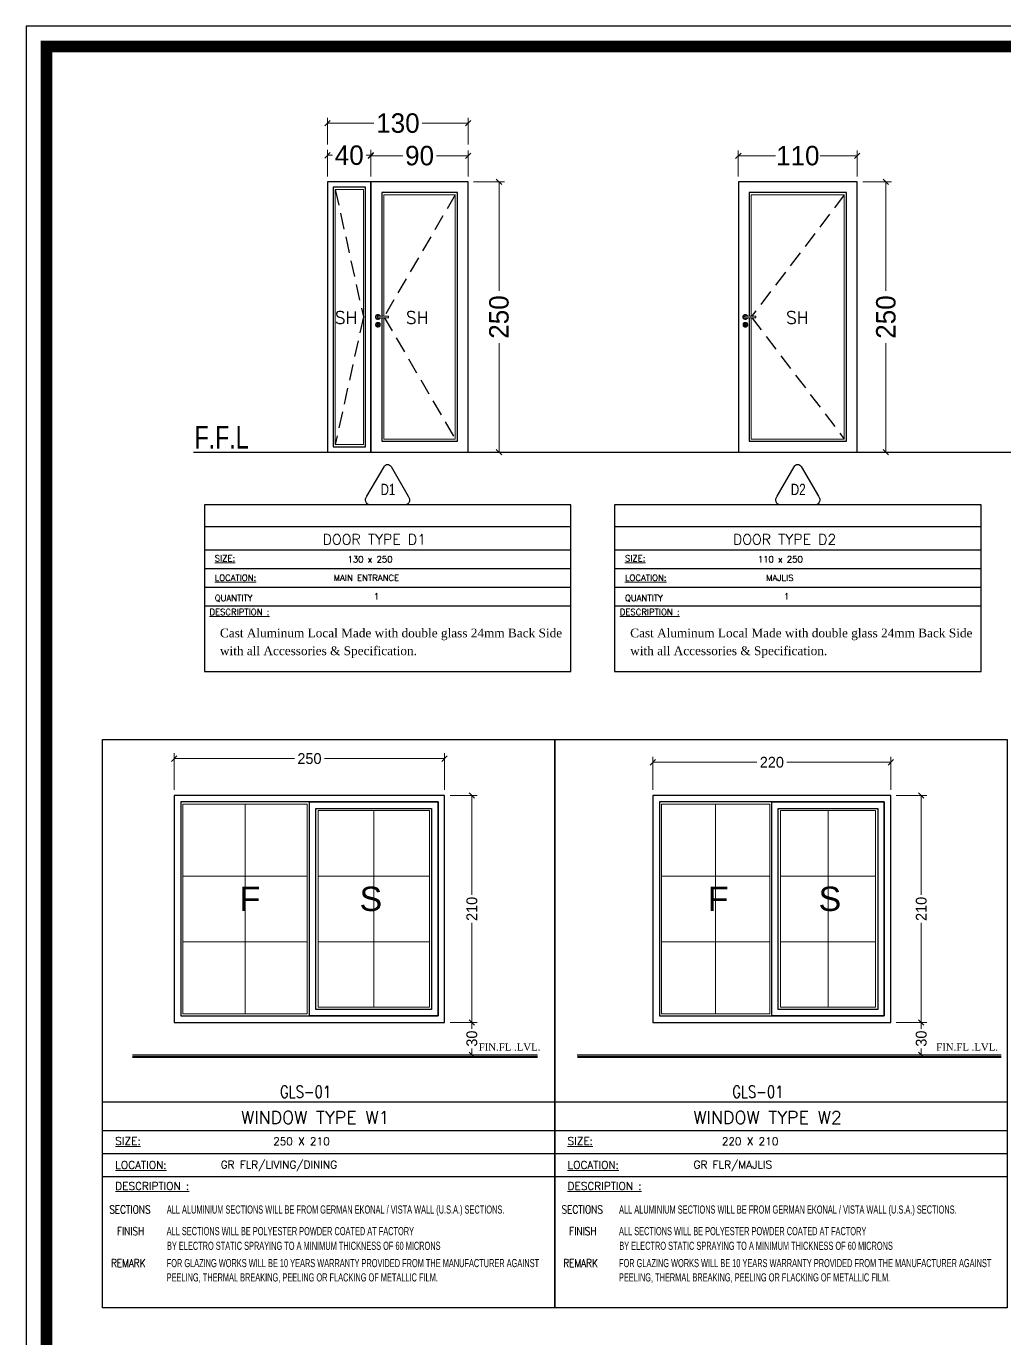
# Model space of a CAD drawing. Header units: centimetres. Extents: x 7997 to 116674, y 1017 to 13844.
# Drawn here: x 85632 to 86536, y 9558 to 10772 of the extents above; entities that cross this region are included whole.
import ezdxf
from ezdxf.enums import TextEntityAlignment as Align

# ---------------------------------------------------------------- set-up
doc = ezdxf.new("R2010")
doc.units = ezdxf.units.CM
doc.header["$LTSCALE"] = 200
doc.header["$PDMODE"] = 2
doc.linetypes.add('A-106-Typical Floor Plan$0$HIDDEN', pattern=[0.375, 0.25, -0.125])
for name, color, linetype in [('ARTIT2', 4, 'Continuous'), ('COL', 1, 'Continuous'), ('DIM', 11, 'Continuous'), ('LINE', 7, 'Continuous'), ('S1 WINDOW', 7, 'Continuous'), ('STEP', 7, 'Continuous'), ('WIN', 6, 'Continuous')]:
    doc.layers.add(name, color=color, linetype=linetype)
for name, color, linetype, lineweight in [('D-DIM', 1, 'Continuous', 18), ('HA', 251, 'Continuous', 0), ('HAT', 8, 'Continuous', 9), ('INTERIOR DIM', 3, 'Continuous', 15), ('S.STEEL', 8, 'Continuous', 18), ('TEXT', 6, 'Continuous', 18), ('WALL', 3, 'Continuous', 25), ('WINDOWS', 25, 'Continuous', 13)]:
    doc.layers.add(name, color=color, linetype=linetype, lineweight=lineweight)
doc.styles.add('ROMANC', font='romanc')
doc.styles.add('RS7', font='arial.ttf', dxfattribs={"width": 0.7})
doc.styles.get("Standard").update_dxf_attribs({"font": 'arial.ttf'})
doc.styles.add('STYLE1', font='times.ttf')
doc.styles.add('SWISS', font='swisscl.ttf')
doc.styles.add('T2', font='')
doc.styles.add('TIMES', font='times.ttf')
doc.styles.add('TITL3', font='romanc.shx', dxfattribs={"width": 0.9})
doc.styles.get('T2').set_extended_font_data('Elisia')
doc.dimstyles.new('NORMAL', dxfattribs={"dimtxt": 18, "dimasz": 5, "dimexe": 5, "dimexo": 5, "dimgap": 1, "dimtad": 0, "dimdec": 0, "dimdsep": 46, "dimtxsty": 'T2', "dimblk1": 'OBLIQUE', "dimblk2": 'OBLIQUE', "dimsah": 1, "dimcen": 0.09, "dimclrd": 4, "dimclre": 4, "dimclrt": 6, "dimadec": 0, "dimazin": 0, "dimtfac": 1, "dimtdec": 0, "dimtofl": 0, "dimtmove": 1, "dimatfit": 2, "dimldrblk": 'OPEN30', "dimfxl": 0, "dimtolj": 1, "dimtzin": 0, "dimlwd": 5, "dimlwe": 5, "dimarcsym": 0})
doc.dimstyles.new('NORMAL-1', dxfattribs={"dimtxt": 10, "dimasz": 5, "dimexe": 5, "dimexo": 5, "dimgap": 1, "dimtad": 0, "dimdec": 0, "dimdsep": 46, "dimtxsty": 'T2', "dimblk1": 'OBLIQUE', "dimblk2": 'OBLIQUE', "dimsah": 1, "dimcen": 0.09, "dimclrd": 4, "dimclre": 4, "dimclrt": 6, "dimadec": 0, "dimazin": 0, "dimtfac": 1, "dimtdec": 0, "dimtofl": 0, "dimtmove": 1, "dimatfit": 3, "dimldrblk": 'OPEN30', "dimfxl": 0, "dimtolj": 1, "dimtzin": 0, "dimlwd": 5, "dimlwe": 5, "dimarcsym": 0})

# ---------------------------------------------------------------- blocks, each defined once
blk = doc.blocks.new('_OBLIQUE')
at = {"color": 0, "linetype": 'ByBlock'}
blk.add_line((-0.5, -0.5), (0.5, 0.5), dxfattribs=at)
blk = doc.blocks.new('*D761')
at = {"layer": 'D-DIM', "color": 4, "lineweight": 5, "transparency": 16777216}
for p, q in [((86023.5, 10060.6), (86048.7, 10060.6)), ((86043.7, 10060.6), (86043.7, 9968.5)), ((86043.7, 9850.6), (86043.7, 9942.7)), ((86023.5, 9850.6), (86048.7, 9850.6))]:
    blk.add_line(p, q, dxfattribs=at)
at = {"layer": 'Defpoints', "color": 0, "transparency": 16777216}
for p in [(86018.5, 10060.6), (86043.7, 10060.6), (86018.5, 9850.6)]:
    blk.add_point(p, dxfattribs=at)
at = {"layer": 'D-DIM', "color": 4, "lineweight": 5, "transparency": 16777216, "xscale": 5, "yscale": 5, "zscale": 5}
for p, rotation in [((86043.7, 10060.6), 90), ((86043.7, 9850.6), 270)]:
    blk.add_blockref('_OBLIQUE', p, dxfattribs=dict(at, rotation=rotation))
at = {"layer": 'D-DIM', "color": 6, "transparency": 16777216, "insert": (86043.7, 9955.6), "char_height": 10, "attachment_point": 5, "rotation": 90, "style": 'T2'}
blk.add_mtext('\\A1;210', dxfattribs=at)
blk = doc.blocks.new('_Open30')
at = {"color": 0, "linetype": 'ByBlock', "lineweight": -2}
for p, q in [((-1, 0.27), (0, 0)), ((0, 0), (-1, -0.27)), ((0, 0), (-1, 0))]:
    blk.add_line(p, q, dxfattribs=at)
blk = doc.blocks.new('*D762')
at = {"layer": 'D-DIM', "color": 4, "lineweight": 5, "transparency": 16777216}
for p, q in [((86023.5, 9850.6), (86048.7, 9850.6)), ((86043.7, 9850.6), (86043.7, 9844.7)), ((86043.7, 9820.6), (86043.7, 9826.5)), ((86023.5, 9820.6), (86048.7, 9820.6))]:
    blk.add_line(p, q, dxfattribs=at)
at = {"layer": 'Defpoints', "color": 0, "transparency": 16777216}
for p in [(86018.5, 9850.6), (86018.5, 9820.6), (86043.7, 9820.6)]:
    blk.add_point(p, dxfattribs=at)
at = {"layer": 'D-DIM', "color": 4, "lineweight": 5, "transparency": 16777216, "xscale": 5, "yscale": 5, "zscale": 5}
for p, rotation in [((86043.7, 9850.6), 90), ((86043.7, 9820.6), 270)]:
    blk.add_blockref('_OBLIQUE', p, dxfattribs=dict(at, rotation=rotation))
at = {"layer": 'D-DIM', "color": 6, "transparency": 16777216, "insert": (86043.7, 9835.6), "char_height": 10, "attachment_point": 5, "rotation": 90, "style": 'T2'}
blk.add_mtext('\\A1;30', dxfattribs=at)
blk = doc.blocks.new('*D763')
at = {"layer": 'D-DIM', "color": 4, "lineweight": 5, "transparency": 16777216}
for p, q in [((85768.5, 10065.6), (85768.5, 10099.6)), ((85768.5, 10094.6), (85879.6, 10094.6)), ((86018.5, 10094.6), (85907.4, 10094.6)), ((86018.5, 10065.6), (86018.5, 10099.6))]:
    blk.add_line(p, q, dxfattribs=at)
at = {"layer": 'Defpoints', "color": 0, "transparency": 16777216}
for p in [(85768.5, 10094.6), (85768.5, 10060.6), (86018.5, 10060.6)]:
    blk.add_point(p, dxfattribs=at)
at = {"layer": 'D-DIM', "color": 4, "lineweight": 5, "transparency": 16777216, "xscale": 5, "yscale": 5, "zscale": 5, "rotation": 180}
blk.add_blockref('_OBLIQUE', (85768.5, 10094.6), dxfattribs=at)
at = {"layer": 'D-DIM', "color": 4, "lineweight": 5, "transparency": 16777216, "xscale": 5, "yscale": 5, "zscale": 5}
blk.add_blockref('_OBLIQUE', (86018.5, 10094.6), dxfattribs=at)
at = {"layer": 'D-DIM', "color": 6, "transparency": 16777216, "insert": (85893.5, 10094.6), "char_height": 10, "attachment_point": 5, "style": 'T2'}
blk.add_mtext('\\A1;250', dxfattribs=at)
blk = doc.blocks.new('*D764')
at = {"layer": 'D-DIM', "color": 4, "lineweight": 5, "transparency": 16777216}
for p, q in [((86436.1, 10060.6), (86464.3, 10060.6)), ((86459.3, 10060.6), (86459.3, 9968.5)), ((86459.3, 9850.6), (86459.3, 9942.7)), ((86436.1, 9850.6), (86464.3, 9850.6))]:
    blk.add_line(p, q, dxfattribs=at)
at = {"layer": 'Defpoints', "color": 0, "transparency": 16777216}
for p in [(86431.1, 10060.6), (86459.3, 10060.6), (86431.1, 9850.6)]:
    blk.add_point(p, dxfattribs=at)
at = {"layer": 'D-DIM', "color": 4, "lineweight": 5, "transparency": 16777216, "xscale": 5, "yscale": 5, "zscale": 5}
for p, rotation in [((86459.3, 10060.6), 90), ((86459.3, 9850.6), 270)]:
    blk.add_blockref('_OBLIQUE', p, dxfattribs=dict(at, rotation=rotation))
at = {"layer": 'D-DIM', "color": 6, "transparency": 16777216, "insert": (86459.3, 9955.6), "char_height": 10, "attachment_point": 5, "rotation": 90, "style": 'T2'}
blk.add_mtext('\\A1;210', dxfattribs=at)
blk = doc.blocks.new('*D765')
at = {"layer": 'D-DIM', "color": 4, "lineweight": 5, "transparency": 16777216}
for p, q in [((86211.1, 10065.6), (86211.1, 10096.2)), ((86211.1, 10091.2), (86307.2, 10091.2)), ((86431.1, 10091.2), (86335, 10091.2)), ((86431.1, 10065.6), (86431.1, 10096.2))]:
    blk.add_line(p, q, dxfattribs=at)
at = {"layer": 'Defpoints', "color": 0, "transparency": 16777216}
for p in [(86211.1, 10091.2), (86211.1, 10060.6), (86431.1, 10060.6)]:
    blk.add_point(p, dxfattribs=at)
at = {"layer": 'D-DIM', "color": 4, "lineweight": 5, "transparency": 16777216, "xscale": 5, "yscale": 5, "zscale": 5, "rotation": 180}
blk.add_blockref('_OBLIQUE', (86211.1, 10091.2), dxfattribs=at)
at = {"layer": 'D-DIM', "color": 4, "lineweight": 5, "transparency": 16777216, "xscale": 5, "yscale": 5, "zscale": 5}
blk.add_blockref('_OBLIQUE', (86431.1, 10091.2), dxfattribs=at)
at = {"layer": 'D-DIM', "color": 6, "transparency": 16777216, "insert": (86321.1, 10091.2), "char_height": 10, "attachment_point": 5, "style": 'T2'}
blk.add_mtext('\\A1;220', dxfattribs=at)
blk = doc.blocks.new('*D766')
at = {"layer": 'D-DIM', "color": 4, "lineweight": 5, "transparency": 16777216}
for p, q in [((86436.1, 9850.6), (86464.3, 9850.6)), ((86459.3, 9850.6), (86459.3, 9844.7)), ((86459.3, 9820.6), (86459.3, 9826.5)), ((86436.1, 9820.6), (86464.3, 9820.6))]:
    blk.add_line(p, q, dxfattribs=at)
at = {"layer": 'Defpoints', "color": 0, "transparency": 16777216}
for p in [(86431.1, 9850.6), (86431.1, 9820.6), (86459.3, 9820.6)]:
    blk.add_point(p, dxfattribs=at)
at = {"layer": 'D-DIM', "color": 4, "lineweight": 5, "transparency": 16777216, "xscale": 5, "yscale": 5, "zscale": 5}
for p, rotation in [((86459.3, 9850.6), 90), ((86459.3, 9820.6), 270)]:
    blk.add_blockref('_OBLIQUE', p, dxfattribs=dict(at, rotation=rotation))
at = {"layer": 'D-DIM', "color": 6, "transparency": 16777216, "insert": (86459.3, 9835.6), "char_height": 10, "attachment_point": 5, "rotation": 90, "style": 'T2'}
blk.add_mtext('\\A1;30', dxfattribs=at)
blk = doc.blocks.new('08-TITLE SHEET-selattin', base_point=(45714.8, -203081.4))
at = {"color": 0}
blk.add_lwpolyline([(51244.8, -203081.4), (45714.8, -203081.4), (45714.8, -206921.4), (51244.8, -206921.4)], close=True, dxfattribs=at)
at = {"color": 0, "linetype": 'ByBlock', "const_width": 17}
blk.add_lwpolyline([(45744.3, -206891.9), (51215.3, -206891.9), (51215.3, -203110.8), (45744.3, -203110.8)], close=True, dxfattribs=at)
at = {"layer": 'HA', "ltscale": 1.2}
blk.add_lwpolyline([(45714.8, -203081.4), (51244.8, -203081.4), (51244.8, -206921.4), (45714.8, -206921.4)], close=True, dxfattribs=at)
blk = doc.blocks.new('steel handle front shamsi')
blk.add_wipeout([(112, -8), (112, 8), (24, 8), (23, 9), (22, 12), (19, 16), (16, 19), (12, 22), (9, 23), (4, 25), (0, 25), (-4, 25), (-9, 23), (-12, 22), (-16, 19), (-19, 16), (-22, 12), (-23, 9), (-25, 4), (-25, 0), (-25, -4), (-23, -9), (-22, -12), (-19, -16), (-16, -19), (-12, -22), (-9, -23), (-4, -25), (0, -25), (4, -25), (9, -23), (12, -22), (16, -19), (19, -16), (22, -12), (23, -9), (24, -8)]).dxf.layer = 'S.STEEL'
blk.add_wipeout([(25, -83), (25, -79), (23, -74), (22, -70), (19, -67), (16, -64), (12, -61), (9, -59), (4, -58), (0, -58), (-4, -58), (-9, -59), (-12, -61), (-16, -64), (-19, -67), (-22, -70), (-23, -74), (-25, -79), (-25, -83), (-25, -87), (-23, -91), (-22, -95), (-19, -99), (-16, -102), (-12, -105), (-9, -106), (-4, -108), (0, -108), (4, -108), (9, -106), (12, -105), (16, -102), (19, -99), (22, -95), (23, -91), (25, -87)]).dxf.layer = 'S.STEEL'
at = {"layer": 'S.STEEL'}
for points in [[(24, -8), (18, -8, -5.042031), (18, 8), (24, 8, 6.394059)], [(112, 8), (0, 8, 1.000004), (0, -8), (112, -8)], [(4, -81, -0.125014), (5, -78, 2.386609), (-5, -78, -0.125014), (-4, -81), (-4, -96, 1), (4, -96)], [(0, -77), (0, -77, 0.414214), (2, -75), (2, -70, 0.414214), (0, -69), (0, -69, 0.414214), (-2, -70), (-2, -75, 0.414214)]]:
    blk.add_lwpolyline(points, format="xyb", close=True, dxfattribs=at)
for points in [[(112, -8), (112, 8), (24, 8), (23, 9), (22, 12), (19, 16), (16, 19), (12, 22), (9, 23), (4, 25), (0, 25), (-4, 25), (-9, 23), (-12, 22), (-16, 19), (-19, 16), (-22, 12), (-23, 9), (-25, 4), (-25, 0), (-25, -4), (-23, -9), (-22, -12), (-19, -16), (-16, -19), (-12, -22), (-9, -23), (-4, -25), (0, -25), (4, -25), (9, -23), (12, -22), (16, -19), (19, -16), (22, -12), (23, -9), (24, -8)], [(25, -83), (25, -79), (23, -74), (22, -70), (19, -67), (16, -64), (12, -61), (9, -59), (4, -58), (0, -58), (-4, -58), (-9, -59), (-12, -61), (-16, -64), (-19, -67), (-22, -70), (-23, -74), (-25, -79), (-25, -83), (-25, -87), (-23, -91), (-22, -95), (-19, -99), (-16, -102), (-12, -105), (-9, -106), (-4, -108), (0, -108), (4, -108), (9, -106), (12, -105), (16, -102), (19, -99), (22, -95), (23, -91), (25, -87)]]:
    blk.add_lwpolyline(points, close=True, dxfattribs=at)
for centre, radius in [((0, -83), 25), ((0, -83), 18), ((0, -73), 6)]:
    blk.add_circle(centre, radius, dxfattribs=at)
blk = doc.blocks.new('*D1651')
at = {"layer": 'COL', "color": 4, "lineweight": 5, "transparency": 16777216}
for p, q in [((86045.3, 10628.1), (86073.8, 10628.1)), ((86068.8, 10628.1), (86068.8, 10527.3)), ((86068.8, 10378.1), (86068.8, 10479)), ((86045.3, 10378.1), (86073.8, 10378.1))]:
    blk.add_line(p, q, dxfattribs=at)
at = {"layer": 'Defpoints', "color": 0, "linetype": 'Continuous', "transparency": 16777216}
for p in [(86040.3, 10628.1, 0), (86068.8, 10628.1), (86040.3, 10378.1, 0)]:
    blk.add_point(p, dxfattribs=at)
at = {"layer": 'COL', "color": 4, "linetype": 'Continuous', "lineweight": 5, "transparency": 16777216, "xscale": 5, "yscale": 5, "zscale": 5}
for p, rotation in [((86068.8, 10628.1), 90), ((86068.8, 10378.1), 270)]:
    blk.add_blockref('_OBLIQUE', p, dxfattribs=dict(at, rotation=rotation))
at = {"layer": 'COL', "color": 6, "linetype": 'Continuous', "transparency": 16777216, "insert": (86068.8, 10503.1), "char_height": 18, "attachment_point": 5, "rotation": 90, "style": 'T2'}
blk.add_mtext('\\A1;250', dxfattribs=at)
blk = doc.blocks.new('*D1652')
at = {"layer": 'COL', "color": 4, "lineweight": 5, "transparency": 16777216}
for p, q in [((85950.3, 10633.1), (85950.3, 10657.3)), ((85950.3, 10652.3), (85979.8, 10652.3)), ((86040.3, 10652.3), (86010.9, 10652.3)), ((86040.3, 10633.1), (86040.3, 10657.3))]:
    blk.add_line(p, q, dxfattribs=at)
at = {"layer": 'Defpoints', "color": 0, "linetype": 'Continuous', "transparency": 16777216}
for p in [(86040.3, 10652.3), (85950.3, 10628.1, 0), (86040.3, 10628.1, 0)]:
    blk.add_point(p, dxfattribs=at)
at = {"layer": 'COL', "color": 4, "linetype": 'Continuous', "lineweight": 5, "transparency": 16777216, "xscale": 5, "yscale": 5, "zscale": 5, "rotation": 180}
blk.add_blockref('_OBLIQUE', (85950.3, 10652.3), dxfattribs=at)
at = {"layer": 'COL', "color": 4, "linetype": 'Continuous', "lineweight": 5, "transparency": 16777216, "xscale": 5, "yscale": 5, "zscale": 5}
blk.add_blockref('_OBLIQUE', (86040.3, 10652.3), dxfattribs=at)
at = {"layer": 'COL', "color": 6, "linetype": 'Continuous', "transparency": 16777216, "insert": (85995.3, 10652.3), "char_height": 18, "attachment_point": 5, "style": 'T2'}
blk.add_mtext('\\A1;90', dxfattribs=at)
blk = doc.blocks.new('*D1653')
at = {"layer": 'COL', "color": 4, "lineweight": 5, "transparency": 16777216}
for p, q in [((85910.3, 10633.1), (85910.3, 10657.7)), ((85910.3, 10652.7), (85914.8, 10652.7)), ((85950.3, 10652.7), (85945.9, 10652.7)), ((85950.3, 10633.1), (85950.3, 10657.7))]:
    blk.add_line(p, q, dxfattribs=at)
at = {"layer": 'Defpoints', "color": 0, "linetype": 'Continuous', "transparency": 16777216}
for p in [(85910.3, 10652.7), (85910.3, 10628.1, 0), (85950.3, 10628.1, 0)]:
    blk.add_point(p, dxfattribs=at)
at = {"layer": 'COL', "color": 4, "linetype": 'Continuous', "lineweight": 5, "transparency": 16777216, "xscale": 5, "yscale": 5, "zscale": 5, "rotation": 180}
blk.add_blockref('_OBLIQUE', (85910.3, 10652.7), dxfattribs=at)
at = {"layer": 'COL', "color": 4, "linetype": 'Continuous', "lineweight": 5, "transparency": 16777216, "xscale": 5, "yscale": 5, "zscale": 5}
blk.add_blockref('_OBLIQUE', (85950.3, 10652.7), dxfattribs=at)
at = {"layer": 'COL', "color": 6, "linetype": 'Continuous', "transparency": 16777216, "insert": (85930.3, 10652.7), "char_height": 18, "attachment_point": 5, "style": 'T2'}
blk.add_mtext('\\A1;40', dxfattribs=at)
blk = doc.blocks.new('*D1654')
at = {"layer": 'COL', "color": 4, "lineweight": 5, "transparency": 16777216}
for p, q in [((85910.3, 10662.7), (85910.3, 10687.4)), ((86040.3, 10662.7), (86040.3, 10687.4)), ((85910.3, 10682.4), (85952.9, 10682.4)), ((86040.3, 10682.4), (85997.8, 10682.4))]:
    blk.add_line(p, q, dxfattribs=at)
at = {"layer": 'Defpoints', "color": 0, "linetype": 'Continuous', "transparency": 16777216}
for p in [(86040.3, 10682.4), (85910.3, 10657.7), (86040.3, 10657.7)]:
    blk.add_point(p, dxfattribs=at)
at = {"layer": 'COL', "color": 4, "linetype": 'Continuous', "lineweight": 5, "transparency": 16777216, "xscale": 5, "yscale": 5, "zscale": 5, "rotation": 180}
blk.add_blockref('_OBLIQUE', (85910.3, 10682.4), dxfattribs=at)
at = {"layer": 'COL', "color": 4, "linetype": 'Continuous', "lineweight": 5, "transparency": 16777216, "xscale": 5, "yscale": 5, "zscale": 5}
blk.add_blockref('_OBLIQUE', (86040.3, 10682.4), dxfattribs=at)
at = {"layer": 'COL', "color": 6, "linetype": 'Continuous', "transparency": 16777216, "insert": (85975.3, 10682.4), "char_height": 18, "attachment_point": 5, "style": 'T2'}
blk.add_mtext('\\A1;130', dxfattribs=at)
blk = doc.blocks.new('*D1655')
at = {"layer": 'COL', "color": 4, "lineweight": 5, "transparency": 16777216}
for p, q in [((86290.1, 10633.1), (86290.1, 10657.3)), ((86290.1, 10652.3), (86324.4, 10652.3)), ((86400.1, 10652.3), (86365.8, 10652.3)), ((86400.1, 10633.1), (86400.1, 10657.3))]:
    blk.add_line(p, q, dxfattribs=at)
at = {"layer": 'Defpoints', "color": 0, "linetype": 'Continuous', "transparency": 16777216}
for p in [(86400.1, 10652.3), (86290.1, 10628.1, 0), (86400.1, 10628.1, 0)]:
    blk.add_point(p, dxfattribs=at)
at = {"layer": 'COL', "color": 4, "linetype": 'Continuous', "lineweight": 5, "transparency": 16777216, "xscale": 5, "yscale": 5, "zscale": 5, "rotation": 180}
blk.add_blockref('_OBLIQUE', (86290.1, 10652.3), dxfattribs=at)
at = {"layer": 'COL', "color": 4, "linetype": 'Continuous', "lineweight": 5, "transparency": 16777216, "xscale": 5, "yscale": 5, "zscale": 5}
blk.add_blockref('_OBLIQUE', (86400.1, 10652.3), dxfattribs=at)
at = {"layer": 'COL', "color": 6, "linetype": 'Continuous', "transparency": 16777216, "insert": (86345.1, 10652.3), "char_height": 18, "attachment_point": 5, "style": 'T2'}
blk.add_mtext('\\A1;110', dxfattribs=at)
blk = doc.blocks.new('*D1656')
at = {"layer": 'COL', "color": 4, "lineweight": 5, "transparency": 16777216}
for p, q in [((86405.1, 10628.1), (86431.6, 10628.1)), ((86426.6, 10628.1), (86426.6, 10527.3)), ((86426.6, 10378.1), (86426.6, 10479)), ((86405.1, 10378.1), (86431.6, 10378.1))]:
    blk.add_line(p, q, dxfattribs=at)
at = {"layer": 'Defpoints', "color": 0, "linetype": 'Continuous', "transparency": 16777216}
for p in [(86400.1, 10628.1, 0), (86400.1, 10378.1, 0), (86426.6, 10378.1)]:
    blk.add_point(p, dxfattribs=at)
at = {"layer": 'COL', "color": 4, "linetype": 'Continuous', "lineweight": 5, "transparency": 16777216, "xscale": 5, "yscale": 5, "zscale": 5}
for p, rotation in [((86426.6, 10628.1), 90), ((86426.6, 10378.1), 270)]:
    blk.add_blockref('_OBLIQUE', p, dxfattribs=dict(at, rotation=rotation))
at = {"layer": 'COL', "color": 6, "linetype": 'Continuous', "transparency": 16777216, "insert": (86426.6, 10503.1), "char_height": 18, "attachment_point": 5, "rotation": 90, "style": 'T2'}
blk.add_mtext('\\A1;250', dxfattribs=at)

msp = doc.modelspace()

# ---------------------------------------------------------------- linework, layer by layer
at = {"linetype": 'Continuous'}
msp.add_lwpolyline([(85631.6082, 8332.5623), (89144.7737, 8332.5623), (89144.7737, 10772.0841), (85631.6082, 10772.0841)], close=True, dxfattribs=at)
at = {"layer": 'DIM', "ltscale": 10}
for points in [[(85796.3206, 10175.2261), (86135.1247, 10175.2261), (86135.1247, 10329.3261), (85796.3206, 10329.3261)], [(86175.7238, 10175.2261), (86514.5279, 10175.2261), (86514.5279, 10329.3261), (86175.7238, 10329.3261)]]:
    msp.add_lwpolyline(points, close=True, dxfattribs=at)
at = {"layer": 'DIM'}
for points in [[(85702.1864, 10112.2897), (86120.463, 10112.2897), (86120.463, 9586.5631), (85702.1864, 9586.5631)], [(86120.463, 10112.2897), (86538.7397, 10112.2897), (86538.7397, 9586.5631), (86120.463, 9586.5631)]]:
    msp.add_lwpolyline(points, close=True, dxfattribs=at)
at = {"layer": 'HAT', "ltscale": 150}
for p, q in [((85833.994, 9858.5976), (85833.994, 10052.5976)), ((85952.994, 9864.5976), (85952.994, 10046.5976)), ((86269.098, 9858.5976), (86269.098, 10052.5976)), ((86373.098, 9864.5976), (86373.098, 10046.5976)), ((85776.494, 9985.9309), (85891.494, 9985.9309)), ((85901.494, 9985.9309), (86004.494, 9985.9309)), ((86219.098, 9985.9309), (86319.098, 9985.9309)), ((86329.098, 9985.9309), (86417.098, 9985.9309)), ((85776.494, 9925.2642), (85891.494, 9925.2642)), ((85901.494, 9925.2642), (86004.494, 9925.2642)), ((86219.098, 9925.2642), (86319.098, 9925.2642)), ((86329.098, 9925.2642), (86417.098, 9925.2642))]:
    msp.add_line(p, q, dxfattribs=at)
at = {"layer": 'HAT', "elevation": 0}
for points in [[(85917.3352, 10385.1444), (85943.3352, 10385.1444), (85943.3352, 10621.1444), (85917.3352, 10621.1444)], [(86028.3352, 10616.1444), (85962.3352, 10616.1444), (85962.3352, 10390.1444), (86028.3352, 10390.1444)], [(86388.1258, 10616.1444), (86302.1258, 10616.1444), (86302.1258, 10390.1444), (86388.1258, 10390.1444)]]:
    msp.add_lwpolyline(points, close=True, dxfattribs=at)
at = {"layer": 'HAT'}
for points in [[(85891.494, 10052.5976), (85776.494, 10052.5976), (85776.494, 9858.5976), (85891.494, 9858.5976)], [(86004.494, 10046.5976), (85901.494, 10046.5976), (85901.494, 9864.5976), (86004.494, 9864.5976)], [(86319.098, 10052.5976), (86219.098, 10052.5976), (86219.098, 9858.5976), (86319.098, 9858.5976)], [(86417.098, 10046.5976), (86329.098, 10046.5976), (86329.098, 9864.5976), (86417.098, 9864.5976)]]:
    msp.add_lwpolyline(points, close=True, dxfattribs=at)
at = {"layer": 'LINE'}
msp.add_line((85786.3511, 10378.1444, 0), (87293.6735, 10378.1444, 0), dxfattribs=at)
at = {"layer": 'S1 WINDOW'}
for points in [[(85729.7703, 9820.5976), (86104.4709, 9820.5976)], [(86141.1224, 9820.5976), (86533.2113, 9820.5976)]]:
    msp.add_lwpolyline(points, dxfattribs=at)
at = {"layer": 'STEP'}
for points in [[(85962.4524, 10364.5642, -0.649814494), (85968.9124, 10364.7035), (85984.7632, 10337.249, -0.613632074), (85982.1268, 10329.3261), (85949.3184, 10329.3261, -0.613632074), (85946.682, 10337.249)], [(86341.8557, 10364.5642, -0.649814494), (86348.3157, 10364.7035), (86364.1665, 10337.249, -0.613632074), (86361.5301, 10329.3261), (86328.7216, 10329.3261, -0.613632074), (86326.0853, 10337.249)]]:
    msp.add_lwpolyline(points, format="xyb", close=True, dxfattribs=at)
at = {"layer": 'STEP', "const_width": 2}
for points in [[(85729.7703, 9818.5976), (86104.4709, 9818.5976)], [(86141.1224, 9818.5976), (86533.2113, 9818.5976)]]:
    msp.add_lwpolyline(points, dxfattribs=at)
at = {"layer": 'WALL', "elevation": 0}
for points in [[(85910.3352, 10378.1444), (85950.3352, 10378.1444), (85950.3352, 10628.1444), (85910.3352, 10628.1444)], [(86040.3352, 10628.1444), (85950.3352, 10628.1444), (85950.3352, 10378.1444), (86040.3352, 10378.1444)], [(86400.1258, 10628.1444), (86290.1258, 10628.1444), (86290.1258, 10378.1444), (86400.1258, 10378.1444)]]:
    msp.add_lwpolyline(points, close=True, dxfattribs=at)
at = {"layer": 'WALL', "color": 8, "linetype": 'A-106-Typical Floor Plan$0$HIDDEN', "ltscale": 0.3, "elevation": 0}
for points in [[(85917.3352, 10621.1444), (85943.3352, 10503.1444), (85917.3352, 10385.1444)], [(86028.3352, 10616.1444), (85962.3352, 10503.1444), (86028.3352, 10390.1444)], [(86388.1258, 10616.1444), (86302.1258, 10503.1444), (86388.1258, 10390.1444)]]:
    msp.add_lwpolyline(points, dxfattribs=at)
at = {"layer": 'WALL', "ltscale": 150}
for points in [[(86018.494, 10060.5976), (85768.494, 10060.5976), (85768.494, 9850.5976), (86018.494, 9850.5976)], [(86431.098, 10060.5976), (86211.098, 10060.5976), (86211.098, 9850.5976), (86431.098, 9850.5976)]]:
    msp.add_lwpolyline(points, close=True, dxfattribs=at)
at = {"layer": 'WIN'}
for p, q in [((85796.3206, 10309.2994), (86135.1247, 10309.2994)), ((86175.7238, 10309.2994), (86514.5279, 10309.2994)), ((85796.3206, 10287.789), (86135.1247, 10287.789)), ((86175.7238, 10287.789), (86514.5279, 10287.789)), ((85796.3206, 10270.5528), (86135.1247, 10270.5528)), ((86175.7238, 10270.5528), (86514.5279, 10270.5528)), ((85796.3206, 10253.3167), (86135.1247, 10253.3167)), ((86175.7238, 10253.3167), (86514.5279, 10253.3167)), ((85796.3206, 10236.0806), (86135.1247, 10236.0806)), ((86175.7238, 10236.0806), (86514.5279, 10236.0806)), ((85702.1864, 9777.2803), (86120.463, 9777.2803)), ((86120.463, 9777.2803), (86538.7397, 9777.2803)), ((85702.1864, 9750.7242), (86120.463, 9750.7242)), ((86120.463, 9750.7242), (86538.7397, 9750.7242)), ((85702.1864, 9729.445), (86120.463, 9729.445)), ((86120.463, 9729.445), (86538.7397, 9729.445)), ((85702.1864, 9708.1659), (86120.463, 9708.1659)), ((86120.463, 9708.1659), (86538.7397, 9708.1659))]:
    msp.add_line(p, q, dxfattribs=at)
at = {"layer": 'WIN', "elevation": 0}
for points in [[(85915.3352, 10383.1444), (85945.3352, 10383.1444), (85945.3352, 10623.1444), (85915.3352, 10623.1444)], [(86030.3352, 10618.1444), (85960.3352, 10618.1444), (85960.3352, 10388.1444), (86030.3352, 10388.1444)], [(86390.1258, 10618.1444), (86300.1258, 10618.1444), (86300.1258, 10388.1444), (86390.1258, 10388.1444)]]:
    msp.add_lwpolyline(points, close=True, dxfattribs=at)
at = {"layer": 'WIN'}
for points in [[(86012.494, 10054.5976), (85774.494, 10054.5976), (85774.494, 9856.5976), (86012.494, 9856.5976)], [(85893.494, 10054.5976), (86012.494, 10054.5976), (86012.494, 9856.5976), (85893.494, 9856.5976)], [(86425.098, 10054.5976), (86217.098, 10054.5976), (86217.098, 9856.5976), (86425.098, 9856.5976)], [(86321.098, 10054.5976), (86425.098, 10054.5976), (86425.098, 9856.5976), (86321.098, 9856.5976)], [(85899.494, 10048.5976), (86006.494, 10048.5976), (86006.494, 9862.5976), (85899.494, 9862.5976)], [(86327.098, 10048.5976), (86419.098, 10048.5976), (86419.098, 9862.5976), (86327.098, 9862.5976)]]:
    msp.add_lwpolyline(points, close=True, dxfattribs=at)

# ---------------------------------------------------------------- block references
at = {"layer": 'DIM', "color": 0, "linetype": 'Continuous', "xscale": 0.6352921386949376, "yscale": 0.6352921386949376, "zscale": 0.6352921386949376}
msp.add_blockref('08-TITLE SHEET-selattin', (85631.6082, 10772.0841), dxfattribs=at)

# ---------------------------------------------------------------- texts
at = {"layer": 'ARTIT2', "style": 'TITL3', "width": 0.8}
for p in [(85866.2741, 9780.896), (86284.5508, 9780.896)]:
    msp.add_text('GLS-01', height=11.11111, dxfattribs=at).set_placement(p)
at = {"layer": 'INTERIOR DIM', "color": 6, "style": 'ROMANC'}
for s, height, p in [('SH', 11.49075, (85916.9519, 10496.8706, 0)), ('SH', 11.49075, (85982.7103, 10496.8706, 0)), ('SH', 11.49075, (86334.2425, 10496.8706, 0)), ('130 x 250', 5.74537, (85928.7271, 10276.1795)), ('110 x 250', 5.74537, (86308.1303, 10276.1795)), ('MAIN ENTRANCE', 5.745374, (85915.8739, 10258.9712)), ('MAJLIS', 5.74537, (86315.8317, 10258.9712)), ('1', 5.7454, (85952.9532, 10241.8587)), ('1', 5.7454, (86332.3564, 10241.8587)), ('250 X 210', 7.09305, (85859.9215, 9737.052)), ('220 X 210', 7.09305, (86274.8199, 9737.052)), ('GR FLR/LIVING/DINING', 7.093055, (85811.4326, 9715.4038)), ('GR FLR/MAJLIS', 7.093055, (86248.7349, 9715.4038))]:
    msp.add_text(s, height=height, dxfattribs=at).set_placement(p)
for s, height, p in [('DOOR TYPE D1', 9.575624, (85953.5087, 10292.6257)), ('DOOR TYPE D2', 9.575624, (86332.9119, 10292.6257)), ('WINDOW TYPE W1', 11.821758, (85898.8564, 9756.6954)), ('WINDOW TYPE W2', 11.821758, (86317.1331, 9756.6954))]:
    msp.add_text(s, height=height, dxfattribs=at).set_placement(p, align=Align.CENTER)
at = {"layer": 'INTERIOR DIM', "color": 6, "style": 'RS7', "width": 0.65}
for s, height, p in [('ALL ALUMINIUM SECTIONS WILL BE FROM GERMAN EKONAL / VISTA WALL (U.S.A.) SECTIONS.', 7.518216, (85761.5703, 9673.7446)), ('ALL ALUMINIUM SECTIONS WILL BE FROM GERMAN EKONAL / VISTA WALL (U.S.A.) SECTIONS.', 7.518216, (86179.847, 9673.7446)), ('ALL SECTIONS WILL BE POLYESTER POWDER COATED AT FACTORY', 7.518216, (85761.4884, 9653.7777)), ('ALL SECTIONS WILL BE POLYESTER POWDER COATED AT FACTORY', 7.518216, (86179.765, 9653.7777)), ('BY ELECTRO STATIC SPRAYING TO A MINIMUM THICKNESS OF 60 MICRONS', 7.518216, (85761.7543, 9640.2177)), ('BY ELECTRO STATIC SPRAYING TO A MINIMUM THICKNESS OF 60 MICRONS', 7.518216, (86180.031, 9640.2177)), ('FOR GLAZING WORKS WILL BE 10 YEARS WARRANTY PROVIDED FROM THE MANUFACTURER AGAINST ', 7.518216, (85761.4884, 9624.2152)), ('FOR GLAZING WORKS WILL BE 10 YEARS WARRANTY PROVIDED FROM THE MANUFACTURER AGAINST ', 7.518216, (86179.765, 9624.2152)), ('PEELING, THERMAL BREAKING, PEELING OR FLACKING OF METALLIC FILM.', 7.520469, (85761.4524, 9610.9806)), ('PEELING, THERMAL BREAKING, PEELING OR FLACKING OF METALLIC FILM.', 7.520469, (86179.7291, 9610.9806))]:
    msp.add_text(s, height=height, dxfattribs=at).set_placement(p)
at = {"layer": 'TEXT'}
for s, height, style, p in [('F.F.L', 20.90189, 'SWISS', (85787.2429, 10381.4348, 0)), ('D1', 10.45094, 'SWISS', (85959.2482, 10338.407)), ('D2', 10.45094, 'SWISS', (86338.6514, 10338.407)), ('Cast Aluminum Local Made with double glass 24mm Back Side', 8.119981, 'TIMES', (85810.7183, 10206.7661, 0)), ('Cast Aluminum Local Made with double glass 24mm Back Side', 8.119981, 'TIMES', (86190.1215, 10206.7661, 0)), ('with all Accessories & Specification.', 8.119981, 'TIMES', (85810.7183, 10190.3097, 0)), ('with all Accessories & Specification.', 8.119981, 'TIMES', (86190.1215, 10190.3097, 0))]:
    msp.add_text(s, height=height, dxfattribs=dict(at, style=style)).set_placement(p)
for s, p in [('F', (85838.4219, 9953.6803)), ('S', (85950.3037, 9953.6803)), ('F', (86271.4702, 9953.6803)), ('S', (86374.8107, 9953.6803))]:
    msp.add_text(s, height=22.5, dxfattribs=at).set_placement(p, align=Align.CENTER)
at = {"layer": 'TEXT', "style": 'STYLE1'}
for p in [(86078.5217, 9827.8098), (86501.6683, 9827.8098)]:
    msp.add_text('FIN.FL .LVL.', height=6.60813, dxfattribs=at).set_placement(p, align=Align.MIDDLE_CENTER)
at = {"layer": 'WIN', "color": 3, "style": 'ROMANC', "width": 0.8}
for s, p in [('SECTIONS', (85708.3815, 9673.7446)), ('SECTIONS', (86126.6582, 9673.7446)), ('FINISH ', (85715.4327, 9653.7376)), ('FINISH ', (86133.7093, 9653.7376)), ('REMARK', (85709.9824, 9624.2152)), ('REMARK', (86128.259, 9624.2152))]:
    msp.add_text(s, height=7.51822, dxfattribs=at).set_placement(p)
at = {"layer": 'WINDOWS', "linetype": 'Continuous', "style": 'ROMANC'}
for s, height, p in [('%%uSIZE:', 5.74537, (85805.8801, 10276.9588)), ('%%uSIZE:', 5.74537, (86185.2833, 10276.9588)), ('%%uLOCATION:', 5.745374, (85805.8801, 10258.9974)), ('%%uLOCATION:', 5.745374, (86185.2833, 10258.9974)), ('QUANTITY ', 5.74537, (85805.8801, 10240.2994)), ('QUANTITY ', 5.74537, (86185.2833, 10240.2994)), ('%%uDESCRIPTION :', 5.745374, (85801.0419, 10227.3299)), ('%%uDESCRIPTION :', 5.745374, (86180.4452, 10227.3299)), ('%%uSIZE:', 7.09305, (85713.9883, 9737.3537)), ('%%uSIZE:', 7.09305, (86132.2649, 9737.3537)), ('%%uLOCATION:', 7.093055, (85713.9883, 9715.179)), ('%%uLOCATION:', 7.093055, (86132.2649, 9715.179)), ('%%uDESCRIPTION :', 7.093055, (85713.9883, 9695.7028)), ('%%uDESCRIPTION :', 7.093055, (86132.2649, 9695.7028))]:
    msp.add_text(s, height=height, dxfattribs=at).set_placement(p)

# ---------------------------------------------------------------- dimensions: what is measured, and where the dimension line sits
at = {"layer": 'COL', "linetype": 'Continuous'}
for base, p1, p2, picture, middle in [((86040.3352, 10682.405), (85910.3352, 10657.6837), (86040.3352, 10657.6837), '*D1654', (85975.3352, 10682.405)), ((85910.3352, 10652.6837), (85950.3352, 10628.1444, 0), (85910.3352, 10628.1444, 0), '*D1653', (85930.3352, 10652.6837)), ((86040.3352, 10652.3037), (85950.3352, 10628.1444, 0), (86040.3352, 10628.1444, 0), '*D1652', (85995.3352, 10652.3037)), ((86400.1258, 10652.3037), (86290.1258, 10628.1444, 0), (86400.1258, 10628.1444, 0), '*D1655', (86345.1258, 10652.3037))]:
    dim = msp.add_linear_dim(base=base, p1=p1, p2=p2, dimstyle='NORMAL', dxfattribs=at)
    dim.commit()
    dim.dimension.update_dxf_attribs({"geometry": picture, "text_midpoint": middle})
for base, p1, p2, picture, middle in [((86068.7823, 10628.1444), (86040.3352, 10378.1444, 0), (86040.3352, 10628.1444, 0), '*D1651', (86068.7823, 10503.1444)), ((86426.5622, 10378.1444), (86400.1258, 10628.1444, 0), (86400.1258, 10378.1444, 0), '*D1656', (86426.5622, 10503.1444))]:
    dim = msp.add_linear_dim(base=base, p1=p1, p2=p2, angle=90, dimstyle='NORMAL', dxfattribs=at)
    dim.commit()
    dim.dimension.update_dxf_attribs({"geometry": picture, "text_midpoint": middle})
at = {"layer": 'D-DIM'}
for base, p1, p2, picture, middle in [((85768.494, 10094.62), (86018.494, 10060.5976), (85768.494, 10060.5976), '*D763', (85893.494, 10094.62)), ((86211.098, 10091.2388), (86431.098, 10060.5976), (86211.098, 10060.5976), '*D765', (86321.098, 10091.2388))]:
    dim = msp.add_linear_dim(base=base, p1=p1, p2=p2, dimstyle='NORMAL-1', dxfattribs=at)
    dim.commit()
    dim.dimension.update_dxf_attribs({"geometry": picture, "text_midpoint": middle})
for base, p1, p2, picture, middle in [((86043.7248, 10060.5976), (86018.494, 9850.5976), (86018.494, 10060.5976), '*D761', (86043.7248, 9955.5976)), ((86459.3337, 10060.5976), (86431.098, 9850.5976), (86431.098, 10060.5976), '*D764', (86459.3337, 9955.5976)), ((86043.7248, 9820.5976), (86018.494, 9850.5976), (86018.494, 9820.5976), '*D762', (86043.7248, 9835.5976)), ((86459.3337, 9820.5976), (86431.098, 9850.5976), (86431.098, 9820.5976), '*D766', (86459.3337, 9835.5976))]:
    dim = msp.add_linear_dim(base=base, p1=p1, p2=p2, angle=90, dimstyle='NORMAL-1', dxfattribs=at)
    dim.commit()
    dim.dimension.update_dxf_attribs({"geometry": picture, "text_midpoint": middle})

# ---------------------------------------------------------------- next in the draw order: block references
at = {"layer": 'S.STEEL', "xscale": 0.08672338231588339, "yscale": 0.08672338231588339, "zscale": 0.08672338231588339}
for p in [(85956.829, 10503.1444, 0), (86296.6196, 10503.1444, 0)]:
    msp.add_blockref('steel handle front shamsi', p, dxfattribs=at)

doc.saveas('drawing.dxf')
